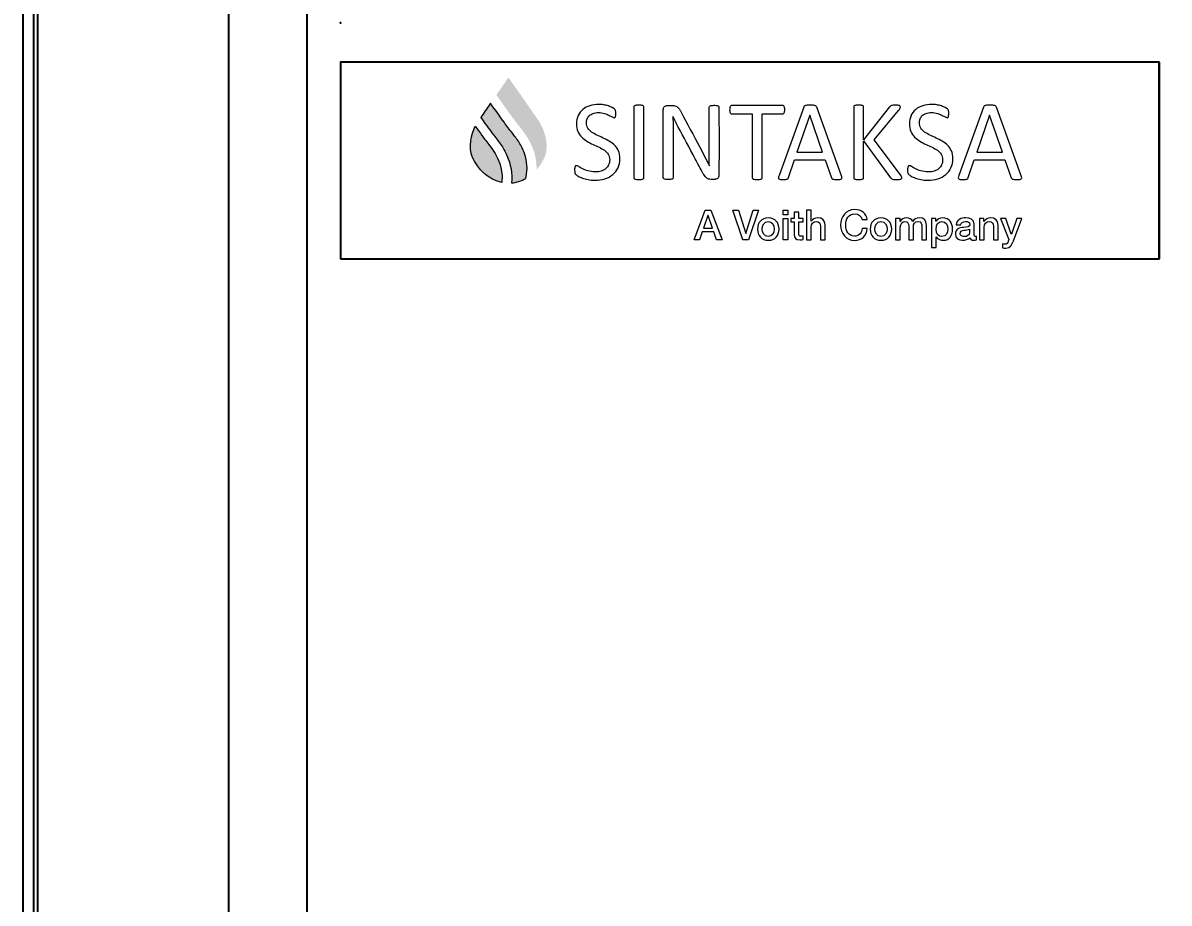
# Model space of a CAD drawing. Header units: millimetres. Extents: x 2936 to 53953, y 1541 to 47526.
# Drawn here: x 42354 to 42645.2, y 47074.3 to 47297.9 of the extents above; entities that cross this region are included whole.
import ezdxf

# ---------------------------------------------------------------- set-up
doc = ezdxf.new("R2010")
doc.units = ezdxf.units.MM
doc.linetypes.add('AUSGEZOGEN', pattern=[0])
doc.layers.add('! NO PLOT !', color=7, linetype='Continuous', true_color=0xff75dd, plot=False)
for name, color, linetype in [('000-PI-ORMAR', 2, 'Continuous'), ('CONT_2', 7, 'AUSGEZOGEN'), ('Layer 1', 7, 'Continuous')]:
    doc.layers.add(name, color=color, linetype=linetype)
doc.layers.add('KOTE', color=30, linetype='Continuous', plot=False)
doc.styles.get("Standard").update_dxf_attribs({"font": 'arial.ttf'})
doc.dimstyles.new('ISO-25-lb', dxfattribs={"dimtxt": 8, "dimasz": 8, "dimexe": 1.25, "dimexo": 0.625, "dimtad": 1, "dimtxsty": 'Standard', "dimcen": 5, "dimadec": 0, "dimazin": 0, "dimtfac": 1, "dimtmove": 0, "dimatfit": 3, "dimfxl": 1, "dimarcsym": 0})

# ---------------------------------------------------------------- blocks, each defined once
blk = doc.blocks.new('VX 8226.000_font')
at = {"layer": '! NO PLOT !'}
for p, q in [((24716.17, 8457.65), (24716.17, 6417.65)), ((24736.17, 6422.65), (24736.17, 8452.65))]:
    blk.add_line(p, q, dxfattribs=at)
at = {"layer": '000-PI-ORMAR'}
for p, q in [((24667.67, 8529.9), (24667.67, 6345.4)), ((24663.98, 8509.4), (24663.98, 6358.4)), ((24666.7, 8509.4), (24666.7, 6358.4))]:
    blk.add_line(p, q, dxfattribs=at)
blk = doc.blocks.new('*D944')
at = {"layer": 'Defpoints', "color": 0, "lineweight": 25, "ltscale": 0.25, "transparency": 16777216}
for p in [(42434.72, 47428), (42603.99, 46981.4), (42801.23, 46981.4)]:
    blk.add_point(p, dxfattribs=at)
at = {"layer": 'KOTE', "color": 0, "linetype": 'Continuous', "lineweight": -2, "ltscale": 0.25, "transparency": 16777216}
for p, q in [((42435.34, 47428), (42802.48, 47428)), ((42801.23, 47420), (42801.23, 46989.4)), ((42604.62, 46981.4), (42802.48, 46981.4))]:
    blk.add_line(p, q, dxfattribs=at)
at = {"layer": 'KOTE', "color": 0, "lineweight": 25, "ltscale": 0.25, "transparency": 16777216}
for points in [[(42799.89, 47420), (42802.56, 47420), (42801.23, 47428)], [(42799.89, 46989.4), (42802.56, 46989.4), (42801.23, 46981.4)]]:
    blk.add_solid(points, dxfattribs=at)
at = {"layer": 'KOTE', "color": 0, "lineweight": 25, "ltscale": 0.25, "transparency": 16777216, "insert": (42795.8, 47204.7), "char_height": 8, "attachment_point": 5, "rotation": 90}
blk.add_mtext('446,6', dxfattribs=at)

msp = doc.modelspace()

# ---------------------------------------------------------------- hatches: boundary and pattern name
at = {"true_color": 0x0063af}
h = msp.add_hatch(color=144, dxfattribs=at)
h.dxf.hatch_style = 1
h.paths.add_polyline_path([(42480.151, 47280.027), (42477.342, 47283.977, 0.0001639), (42474.286, 47279.596, 0.3444458), (42474.275, 47279.571, 0.0001087), (42475.084, 47278.445, 0.0062703), (42479.467, 47272.383, 0.0087089), (42480.19, 47271.451, -0.0195732), (42481.609, 47269.58, -0.0588841), (42483.535, 47266.019, -0.1007765), (42484.492, 47260.58, 0.0805623), (42486.559, 47263.861, 0.0737065), (42487.018, 47265.763, 0.055392), (42486.981, 47267.692, 0.070345), (42486.005, 47271.161, 0.03122), (42485.231, 47272.677), (42484.998, 47273.042, 0.0016872)])
h = msp.add_hatch(color=144, dxfattribs=at)
h.dxf.hatch_style = 1
h.paths.add_polyline_path([(42478.145, 47257.215, 0.1104096), (42481.795, 47258.365), (42481.967, 47259.409, 0.1335801), (42481.169, 47265.387, 0.0533925), (42479.649, 47268.134, 0.0177841), (42478.752, 47269.343), (42478.348, 47269.851, -0.0112383), (42476.312, 47272.561, 0.0006132), (42472.797, 47277.452, 0.0677796), (42472.656, 47277.259, 0.0011834), (42470.301, 47273.866, 0.0478512), (42470.401, 47273.721, 0.0008429), (42471.838, 47271.724, 0.0066904), (42473.379, 47269.635, -0.0062584), (42475.348, 47267.052, -0.0459109), (42476.961, 47264.207, -0.1290323)])
h = msp.add_hatch(color=144, dxfattribs=at)
h.dxf.hatch_style = 1
edge = h.paths.add_edge_path()
edge.add_spline(control_points=[(42468.247, 47263.699), (42469.586, 47260.67), (42472.279, 47257.986), (42475.709, 47257.333)], knot_values=[3, 3, 3, 3, 4, 4, 4, 4], degree=3, periodic=0)
edge.add_spline(control_points=[(42475.709, 47257.333), (42476.174, 47262.21), (42473.539, 47265.524), (42472.054, 47267.375)], knot_values=[4, 4, 4, 4, 5, 5, 5, 5], degree=3, periodic=0)
edge.add_spline(control_points=[(42472.054, 47267.375), (42472.054, 47267.375), (42471.862, 47267.616), (42471.862, 47267.616)], knot_values=[0.00001, 0.00001, 0.00001, 0.00001, 1, 1, 1, 1], degree=3, periodic=0)
edge.add_spline(control_points=[(42471.862, 47267.616), (42471.179, 47268.475), (42470.143, 47269.904), (42468.93, 47271.595)], knot_values=[1, 1, 1, 1, 2, 2, 2, 2], degree=3, periodic=0)
edge.add_spline(control_points=[(42468.93, 47271.595), (42467.97, 47269.572), (42467.056, 47266.386), (42468.247, 47263.699)], knot_values=[2, 2, 2, 2, 3, 3, 3, 3], degree=3, periodic=0)

# ---------------------------------------------------------------- linework, layer by layer
at = {"ltscale": 0.25}
msp.add_line((42642.689, 47287.866), (42642.689, 47237.946), dxfattribs=at)
msp.add_lwpolyline([(42434.689, 47237.946), (42642.689, 47237.946), (42642.689, 47287.866), (42434.689, 47287.866)], close=True)
at = {"layer": 'CONT_2', "color": 0, "linetype": 'ByBlock'}
msp.add_point((42434.695, 47297.854), dxfattribs=at)
at = {"layer": 'Layer 1', "color": 144, "lineweight": 0, "true_color": 0x0063af}
msp.add_lwpolyline([(42478.348, 47269.851, -0.0112383), (42476.312, 47272.561, 0.0006132), (42472.797, 47277.452, 0.0677796), (42472.656, 47277.259, 0.0011834), (42470.301, 47273.866, 0.0478512), (42470.401, 47273.721, 0.0008429), (42471.838, 47271.724, 0.0066904), (42473.379, 47269.635, -0.0062584), (42475.348, 47267.052, -0.0459109), (42476.961, 47264.207, -0.1290323), (42478.145, 47257.215, 0.1104096), (42481.795, 47258.365), (42481.967, 47259.409, 0.1335801), (42481.169, 47265.387, 0.0533925), (42479.649, 47268.134, 0.0177841), (42478.752, 47269.343), (42478.348, 47269.851)], format="xyb", dxfattribs=at)
at = {"layer": 'Layer 1', "color": 8, "lineweight": 0, "true_color": 0x777777}
msp.add_lwpolyline([(42530.843, 47259.195, -0.1035306), (42530.752, 47258.71, -0.223171), (42530.094, 47258.17, -0.0624211), (42529.789, 47258.127, -0.0012931), (42528.869, 47258.127, -0.061201), (42528.214, 47258.212, -0.1130218), (42527.576, 47258.596, -0.0487154), (42527.167, 47259.073, -0.0254764), (42526.849, 47259.568, -0.0066886), (42524.809, 47263.36, -0.0023466), (42520.414, 47271.564, -0.0102917), (42519.141, 47274.123), (42519.142, 47273.535, -0.0052088), (42519.186, 47270.176, -0.0000251), (42519.186, 47258.541, -0.1260238), (42519.146, 47258.388, -0.1434189), (42519.025, 47258.255, -0.091373), (42518.802, 47258.17, -0.0469163), (42518.248, 47258.09, -0.0173475), (42517.718, 47258.086, -0.0657354), (42516.994, 47258.191, -0.1385706), (42516.778, 47258.322, -0.1341797), (42516.699, 47258.509, -0.0004176), (42516.697, 47275.817, -0.0895574), (42516.775, 47276.303, -0.1357099), (42517.012, 47276.631, -0.1623113), (42517.707, 47276.885, -0.0012781), (42519.071, 47276.885, -0.0456713), (42519.636, 47276.828, -0.1705051), (42520.515, 47276.3, -0.0361942), (42520.77, 47275.956, -0.0237687), (42521.129, 47275.345, 0.0004254), (42525.978, 47266.271, -0.0075938), (42528.393, 47261.555, -0.0040344), (42528.357, 47265.956, -0.0000156), (42528.357, 47276.472, -0.253568), (42528.515, 47276.749, -0.067602), (42528.74, 47276.849, -0.0470169), (42529.075, 47276.911, -0.0367928), (42530.05, 47276.918, -0.0403102), (42530.416, 47276.865, -0.0734576), (42530.652, 47276.771, -0.2458048), (42530.842, 47276.503, -0.0004177)], format="xyb", close=True, dxfattribs=at)
for points in [[(42553.902, 47274.4), (42553.887, 47274.4), (42550.661, 47265.068), (42557.173, 47265.068), (42553.902, 47274.4)], [(42599.569, 47274.4), (42599.554, 47274.4), (42596.331, 47265.068), (42602.841, 47265.068), (42599.569, 47274.4)], [(42527.369, 47250.257), (42528.761, 47250.257), (42531.633, 47242.796), (42530.231, 47242.796), (42529.533, 47244.771), (42526.554, 47244.771), (42525.855, 47242.796), (42524.507, 47242.796), (42527.369, 47250.257)], [(42526.909, 47245.764), (42529.187, 47245.764), (42528.07, 47248.972), (42528.039, 47248.972), (42526.909, 47245.764)], [(42534.399, 47250.257), (42535.758, 47250.257), (42537.63, 47244.354), (42537.65, 47244.354), (42539.562, 47250.257), (42540.888, 47250.257), (42538.338, 47242.796), (42536.888, 47242.796), (42534.399, 47250.257)], [(42547.113, 47250.257), (42548.305, 47250.257), (42548.305, 47249.128), (42547.113, 47249.128), (42547.113, 47250.257)], [(42547.113, 47248.197), (42548.305, 47248.197), (42548.305, 47242.796), (42547.113, 47242.796), (42547.113, 47248.197)]]:
    msp.add_lwpolyline(points, dxfattribs=at)
for points, knots in [([(42505.674, 47263.422), (42505.674, 47262.542), (42505.512, 47261.762), (42505.189, 47261.076), (42504.867, 47260.392), (42504.417, 47259.809), (42503.843, 47259.333), (42503.272, 47258.856), (42502.596, 47258.496), (42501.819, 47258.256), (42501.042, 47258.016), (42500.206, 47257.895), (42499.31, 47257.895), (42498.682, 47257.895), (42498.101, 47257.944), (42497.565, 47258.053), (42497.031, 47258.162), (42496.554, 47258.289), (42496.133, 47258.443), (42495.716, 47258.599), (42495.363, 47258.759), (42495.079, 47258.921), (42494.792, 47259.084), (42494.594, 47259.225), (42494.484, 47259.341), (42494.375, 47259.457), (42494.291, 47259.603), (42494.241, 47259.783), (42494.187, 47259.96), (42494.162, 47260.198), (42494.162, 47260.498), (42494.162, 47260.709), (42494.169, 47260.886), (42494.19, 47261.027), (42494.207, 47261.167), (42494.238, 47261.278), (42494.273, 47261.366), (42494.314, 47261.453), (42494.362, 47261.513), (42494.421, 47261.547), (42494.477, 47261.581), (42494.547, 47261.599), (42494.624, 47261.599), (42494.759, 47261.599), (42494.949, 47261.515), (42495.193, 47261.353), (42495.439, 47261.189), (42495.757, 47261.009), (42496.14, 47260.818), (42496.529, 47260.622), (42496.993, 47260.442), (42497.537, 47260.272), (42498.083, 47260.106), (42498.71, 47260.018), (42499.427, 47260.018), (42499.965, 47260.018), (42500.458, 47260.095), (42500.907, 47260.237), (42501.357, 47260.381), (42501.741, 47260.587), (42502.066, 47260.851), (42502.388, 47261.115), (42502.637, 47261.442), (42502.809, 47261.826), (42502.985, 47262.214), (42503.071, 47262.651), (42503.071, 47263.147), (42503.071, 47263.676), (42502.949, 47264.131), (42502.708, 47264.506), (42502.466, 47264.879), (42502.149, 47265.213), (42501.753, 47265.497), (42501.357, 47265.78), (42500.907, 47266.041), (42500.402, 47266.276), (42499.894, 47266.512), (42499.376, 47266.755), (42498.848, 47266.998), (42498.314, 47267.245), (42497.801, 47267.522), (42497.301, 47267.819), (42496.796, 47268.116), (42496.348, 47268.468), (42495.955, 47268.875), (42495.556, 47269.279), (42495.238, 47269.754), (42494.992, 47270.298), (42494.743, 47270.845), (42494.624, 47271.498), (42494.624, 47272.26), (42494.624, 47273.038), (42494.763, 47273.736), (42495.05, 47274.35), (42495.333, 47274.96), (42495.731, 47275.477), (42496.234, 47275.89), (42496.742, 47276.304), (42497.344, 47276.618), (42498.045, 47276.838), (42498.744, 47277.054), (42499.498, 47277.162), (42500.308, 47277.162), (42500.724, 47277.162), (42501.138, 47277.126), (42501.558, 47277.054), (42501.979, 47276.981), (42502.372, 47276.885), (42502.744, 47276.765), (42503.117, 47276.644), (42503.447, 47276.511), (42503.737, 47276.358), (42504.026, 47276.207), (42504.217, 47276.089), (42504.308, 47275.999), (42504.397, 47275.907), (42504.458, 47275.832), (42504.488, 47275.78), (42504.516, 47275.727), (42504.542, 47275.661), (42504.562, 47275.579), (42504.58, 47275.497), (42504.593, 47275.395), (42504.605, 47275.282), (42504.613, 47275.167), (42504.618, 47275.015), (42504.618, 47274.834), (42504.618, 47274.66), (42504.613, 47274.507), (42504.598, 47274.373), (42504.582, 47274.234), (42504.562, 47274.123), (42504.531, 47274.032), (42504.503, 47273.94), (42504.46, 47273.874), (42504.409, 47273.829), (42504.356, 47273.784), (42504.295, 47273.764), (42504.226, 47273.764), (42504.122, 47273.764), (42503.955, 47273.829), (42503.729, 47273.964), (42503.503, 47274.1), (42503.223, 47274.252), (42502.898, 47274.424), (42502.568, 47274.588), (42502.182, 47274.746), (42501.73, 47274.883), (42501.283, 47275.022), (42500.783, 47275.093), (42500.221, 47275.093), (42499.701, 47275.093), (42499.246, 47275.022), (42498.86, 47274.883), (42498.477, 47274.746), (42498.157, 47274.556), (42497.905, 47274.327), (42497.656, 47274.095), (42497.466, 47273.822), (42497.341, 47273.503), (42497.217, 47273.187), (42497.153, 47272.849), (42497.153, 47272.491), (42497.153, 47271.968), (42497.276, 47271.522), (42497.517, 47271.145), (42497.755, 47270.769), (42498.078, 47270.437), (42498.479, 47270.147), (42498.878, 47269.857), (42499.333, 47269.592), (42499.846, 47269.351), (42500.356, 47269.111), (42500.877, 47268.865), (42501.407, 47268.62), (42501.936, 47268.374), (42502.459, 47268.103), (42502.969, 47267.81), (42503.48, 47267.517), (42503.937, 47267.167), (42504.338, 47266.77), (42504.735, 47266.37), (42505.06, 47265.896), (42505.304, 47265.351), (42505.552, 47264.807), (42505.674, 47264.161), (42505.674, 47263.422)], [0, 0, 0, 0, 1, 1, 1, 2, 2, 2, 3, 3, 3, 4, 4, 4, 5, 5, 5, 6, 6, 6, 7, 7, 7, 8, 8, 8, 9, 9, 9, 10, 10, 10, 11, 11, 11, 12, 12, 12, 13, 13, 13, 14, 14, 14, 15, 15, 15, 16, 16, 16, 17, 17, 17, 18, 18, 18, 19, 19, 19, 20, 20, 20, 21, 21, 21, 22, 22, 22, 23, 23, 23, 24, 24, 24, 25, 25, 25, 26, 26, 26, 27, 27, 27, 28, 28, 28, 29, 29, 29, 30, 30, 30, 31, 31, 31, 32, 32, 32, 33, 33, 33, 34, 34, 34, 35, 35, 35, 36, 36, 36, 37, 37, 37, 38, 38, 38, 39, 39, 39, 40, 40, 40, 41, 41, 41, 42, 42, 42, 43, 43, 43, 44, 44, 44, 45, 45, 45, 46, 46, 46, 47, 47, 47, 48, 48, 48, 49, 49, 49, 50, 50, 50, 51, 51, 51, 52, 52, 52, 53, 53, 53, 54, 54, 54, 55, 55, 55, 56, 56, 56, 57, 57, 57, 58, 58, 58, 59, 59, 59, 60, 60, 60, 61, 61, 61, 62, 62, 62, 62]), ([(42511.721, 47258.544), (42511.721, 47258.469), (42511.704, 47258.401), (42511.663, 47258.34), (42511.625, 47258.285), (42511.559, 47258.24), (42511.46, 47258.203), (42511.361, 47258.171), (42511.237, 47258.142), (42511.076, 47258.118), (42510.919, 47258.092), (42510.718, 47258.083), (42510.477, 47258.083), (42510.246, 47258.083), (42510.048, 47258.092), (42509.885, 47258.118), (42509.718, 47258.142), (42509.591, 47258.171), (42509.494, 47258.203), (42509.395, 47258.24), (42509.329, 47258.285), (42509.291, 47258.34), (42509.253, 47258.401), (42509.235, 47258.469), (42509.235, 47258.544), (42509.235, 47258.544), (42509.235, 47276.511), (42509.235, 47276.511), (42509.235, 47276.589), (42509.253, 47276.658), (42509.296, 47276.713), (42509.342, 47276.769), (42509.413, 47276.818), (42509.517, 47276.849), (42509.616, 47276.885), (42509.745, 47276.913), (42509.906, 47276.937), (42510.066, 47276.962), (42510.256, 47276.974), (42510.477, 47276.974), (42510.718, 47276.974), (42510.919, 47276.962), (42511.076, 47276.937), (42511.237, 47276.913), (42511.361, 47276.885), (42511.46, 47276.849), (42511.559, 47276.818), (42511.625, 47276.769), (42511.663, 47276.713), (42511.704, 47276.658), (42511.721, 47276.589), (42511.721, 47276.511), (42511.721, 47276.511), (42511.721, 47258.544), (42511.721, 47258.544)], [0, 0, 0, 0, 1, 1, 1, 2, 2, 2, 3, 3, 3, 4, 4, 4, 5, 5, 5, 6, 6, 6, 7, 7, 7, 8, 8, 8, 9, 9, 9, 10, 10, 10, 11, 11, 11, 12, 12, 12, 13, 13, 13, 14, 14, 14, 15, 15, 15, 16, 16, 16, 17, 17, 17, 18, 18, 18, 18]), ([(42547.552, 47275.816), (42547.552, 47275.633), (42547.542, 47275.477), (42547.522, 47275.338), (42547.502, 47275.207), (42547.474, 47275.099), (42547.428, 47275.012), (42547.385, 47274.93), (42547.332, 47274.872), (42547.27, 47274.834), (42547.21, 47274.797), (42547.136, 47274.776), (42547.057, 47274.776), (42547.057, 47274.776), (42541.797, 47274.776), (42541.797, 47274.776), (42541.797, 47274.776), (42541.797, 47258.544), (42541.797, 47258.544), (42541.797, 47258.469), (42541.775, 47258.401), (42541.739, 47258.34), (42541.696, 47258.285), (42541.63, 47258.24), (42541.533, 47258.203), (42541.436, 47258.171), (42541.307, 47258.142), (42541.15, 47258.118), (42540.99, 47258.092), (42540.789, 47258.083), (42540.55, 47258.083), (42540.317, 47258.083), (42540.121, 47258.092), (42539.956, 47258.118), (42539.794, 47258.142), (42539.664, 47258.171), (42539.568, 47258.203), (42539.471, 47258.24), (42539.402, 47258.285), (42539.364, 47258.34), (42539.327, 47258.401), (42539.307, 47258.469), (42539.307, 47258.544), (42539.307, 47258.544), (42539.307, 47274.776), (42539.307, 47274.776), (42539.307, 47274.776), (42534.041, 47274.776), (42534.041, 47274.776), (42533.962, 47274.776), (42533.896, 47274.797), (42533.833, 47274.834), (42533.769, 47274.872), (42533.719, 47274.93), (42533.68, 47275.012), (42533.639, 47275.099), (42533.609, 47275.207), (42533.589, 47275.338), (42533.561, 47275.477), (42533.548, 47275.633), (42533.548, 47275.816), (42533.548, 47276), (42533.561, 47276.158), (42533.589, 47276.304), (42533.609, 47276.441), (42533.639, 47276.555), (42533.68, 47276.644), (42533.719, 47276.727), (42533.769, 47276.792), (42533.833, 47276.827), (42533.896, 47276.867), (42533.962, 47276.886), (42534.041, 47276.886), (42534.041, 47276.886), (42547.057, 47276.886), (42547.057, 47276.886), (42547.136, 47276.886), (42547.21, 47276.867), (42547.27, 47276.827), (42547.332, 47276.792), (42547.385, 47276.727), (42547.428, 47276.644), (42547.474, 47276.555), (42547.502, 47276.441), (42547.522, 47276.304), (42547.542, 47276.158), (42547.552, 47276), (42547.552, 47275.816)], [0, 0, 0, 0, 1, 1, 1, 2, 2, 2, 3, 3, 3, 4, 4, 4, 5, 5, 5, 6, 6, 6, 7, 7, 7, 8, 8, 8, 9, 9, 9, 10, 10, 10, 11, 11, 11, 12, 12, 12, 13, 13, 13, 14, 14, 14, 15, 15, 15, 16, 16, 16, 17, 17, 17, 18, 18, 18, 19, 19, 19, 20, 20, 20, 21, 21, 21, 22, 22, 22, 23, 23, 23, 24, 24, 24, 25, 25, 25, 26, 26, 26, 27, 27, 27, 28, 28, 28, 29, 29, 29, 29]), ([(42561.958, 47259.05), (42562.037, 47258.839), (42562.075, 47258.668), (42562.082, 47258.535), (42562.088, 47258.408), (42562.05, 47258.306), (42561.973, 47258.241), (42561.898, 47258.173), (42561.77, 47258.132), (42561.59, 47258.113), (42561.409, 47258.092), (42561.174, 47258.083), (42560.874, 47258.083), (42560.576, 47258.083), (42560.338, 47258.089), (42560.158, 47258.103), (42559.979, 47258.118), (42559.845, 47258.142), (42559.751, 47258.176), (42559.662, 47258.211), (42559.594, 47258.256), (42559.553, 47258.312), (42559.507, 47258.373), (42559.466, 47258.443), (42559.429, 47258.531), (42559.429, 47258.531), (42557.821, 47263.087), (42557.821, 47263.087), (42557.821, 47263.087), (42550.039, 47263.087), (42550.039, 47263.087), (42550.039, 47263.087), (42548.505, 47258.59), (42548.505, 47258.59), (42548.476, 47258.502), (42548.439, 47258.428), (42548.391, 47258.365), (42548.345, 47258.301), (42548.271, 47258.245), (42548.18, 47258.203), (42548.088, 47258.162), (42547.957, 47258.132), (42547.792, 47258.113), (42547.621, 47258.092), (42547.403, 47258.083), (42547.131, 47258.083), (42546.854, 47258.083), (42546.623, 47258.092), (42546.445, 47258.118), (42546.268, 47258.142), (42546.14, 47258.189), (42546.069, 47258.256), (42545.996, 47258.323), (42545.96, 47258.424), (42545.968, 47258.552), (42545.972, 47258.68), (42546.016, 47258.854), (42546.09, 47259.067), (42546.09, 47259.067), (42552.368, 47276.455), (42552.368, 47276.455), (42552.406, 47276.559), (42552.457, 47276.649), (42552.521, 47276.715), (42552.584, 47276.782), (42552.675, 47276.835), (42552.795, 47276.872), (42552.916, 47276.913), (42553.072, 47276.937), (42553.257, 47276.95), (42553.447, 47276.965), (42553.686, 47276.974), (42553.973, 47276.974), (42554.282, 47276.974), (42554.537, 47276.965), (42554.74, 47276.95), (42554.943, 47276.937), (42555.107, 47276.913), (42555.233, 47276.872), (42555.36, 47276.835), (42555.454, 47276.778), (42555.522, 47276.705), (42555.591, 47276.631), (42555.645, 47276.545), (42555.68, 47276.438), (42555.68, 47276.438), (42561.958, 47259.05), (42561.958, 47259.05)], [0, 0, 0, 0, 1, 1, 1, 2, 2, 2, 3, 3, 3, 4, 4, 4, 5, 5, 5, 6, 6, 6, 7, 7, 7, 8, 8, 8, 9, 9, 9, 10, 10, 10, 11, 11, 11, 12, 12, 12, 13, 13, 13, 14, 14, 14, 15, 15, 15, 16, 16, 16, 17, 17, 17, 18, 18, 18, 19, 19, 19, 20, 20, 20, 21, 21, 21, 22, 22, 22, 23, 23, 23, 24, 24, 24, 25, 25, 25, 26, 26, 26, 27, 27, 27, 28, 28, 28, 29, 29, 29, 29]), ([(42577.293, 47258.573), (42577.293, 47258.496), (42577.275, 47258.428), (42577.245, 47258.365), (42577.209, 47258.299), (42577.143, 47258.249), (42577.047, 47258.212), (42576.95, 47258.173), (42576.821, 47258.142), (42576.658, 47258.118), (42576.493, 47258.092), (42576.28, 47258.083), (42576.018, 47258.083), (42575.683, 47258.083), (42575.409, 47258.096), (42575.196, 47258.125), (42574.982, 47258.154), (42574.825, 47258.207), (42574.718, 47258.285), (42574.614, 47258.362), (42574.525, 47258.447), (42574.456, 47258.544), (42574.456, 47258.544), (42567.571, 47267.904), (42567.571, 47267.904), (42567.571, 47267.904), (42567.571, 47258.544), (42567.571, 47258.544), (42567.571, 47258.475), (42567.551, 47258.413), (42567.515, 47258.351), (42567.474, 47258.285), (42567.406, 47258.24), (42567.312, 47258.203), (42567.215, 47258.171), (42567.088, 47258.142), (42566.929, 47258.118), (42566.768, 47258.092), (42566.568, 47258.083), (42566.326, 47258.083), (42566.098, 47258.083), (42565.9, 47258.092), (42565.735, 47258.118), (42565.57, 47258.142), (42565.44, 47258.171), (42565.342, 47258.203), (42565.247, 47258.24), (42565.181, 47258.285), (42565.14, 47258.351), (42565.102, 47258.413), (42565.084, 47258.475), (42565.084, 47258.544), (42565.084, 47258.544), (42565.084, 47276.511), (42565.084, 47276.511), (42565.084, 47276.589), (42565.102, 47276.657), (42565.14, 47276.713), (42565.181, 47276.772), (42565.247, 47276.817), (42565.342, 47276.85), (42565.44, 47276.885), (42565.57, 47276.913), (42565.735, 47276.937), (42565.9, 47276.959), (42566.098, 47276.974), (42566.326, 47276.974), (42566.568, 47276.974), (42566.768, 47276.959), (42566.929, 47276.937), (42567.088, 47276.913), (42567.215, 47276.885), (42567.312, 47276.85), (42567.406, 47276.817), (42567.474, 47276.772), (42567.515, 47276.713), (42567.551, 47276.657), (42567.571, 47276.589), (42567.571, 47276.511), (42567.571, 47276.511), (42567.571, 47268.194), (42567.571, 47268.194), (42567.571, 47268.194), (42574.197, 47276.511), (42574.197, 47276.511), (42574.256, 47276.598), (42574.322, 47276.669), (42574.4, 47276.728), (42574.477, 47276.787), (42574.573, 47276.83), (42574.682, 47276.865), (42574.792, 47276.901), (42574.926, 47276.927), (42575.086, 47276.944), (42575.246, 47276.965), (42575.452, 47276.974), (42575.703, 47276.974), (42575.952, 47276.974), (42576.155, 47276.959), (42576.31, 47276.937), (42576.463, 47276.913), (42576.587, 47276.883), (42576.679, 47276.845), (42576.77, 47276.806), (42576.831, 47276.758), (42576.866, 47276.698), (42576.899, 47276.644), (42576.915, 47276.576), (42576.915, 47276.511), (42576.915, 47276.384), (42576.885, 47276.263), (42576.823, 47276.135), (42576.76, 47276.008), (42576.64, 47275.834), (42576.468, 47275.614), (42576.468, 47275.614), (42570.26, 47268.194), (42570.26, 47268.194), (42570.26, 47268.194), (42576.943, 47259.314), (42576.943, 47259.314), (42577.11, 47259.061), (42577.209, 47258.89), (42577.245, 47258.801), (42577.275, 47258.706), (42577.293, 47258.631), (42577.293, 47258.573)], [0, 0, 0, 0, 1, 1, 1, 2, 2, 2, 3, 3, 3, 4, 4, 4, 5, 5, 5, 6, 6, 6, 7, 7, 7, 8, 8, 8, 9, 9, 9, 10, 10, 10, 11, 11, 11, 12, 12, 12, 13, 13, 13, 14, 14, 14, 15, 15, 15, 16, 16, 16, 17, 17, 17, 18, 18, 18, 19, 19, 19, 20, 20, 20, 21, 21, 21, 22, 22, 22, 23, 23, 23, 24, 24, 24, 25, 25, 25, 26, 26, 26, 27, 27, 27, 28, 28, 28, 29, 29, 29, 30, 30, 30, 31, 31, 31, 32, 32, 32, 33, 33, 33, 34, 34, 34, 35, 35, 35, 36, 36, 36, 37, 37, 37, 38, 38, 38, 39, 39, 39, 40, 40, 40, 41, 41, 41, 42, 42, 42, 42]), ([(42590.269, 47263.422), (42590.269, 47262.542), (42590.107, 47261.762), (42589.784, 47261.076), (42589.461, 47260.392), (42589.009, 47259.809), (42588.435, 47259.333), (42587.864, 47258.856), (42587.188, 47258.496), (42586.413, 47258.256), (42585.636, 47258.016), (42584.801, 47257.895), (42583.904, 47257.895), (42583.277, 47257.895), (42582.696, 47257.944), (42582.159, 47258.053), (42581.626, 47258.162), (42581.146, 47258.289), (42580.73, 47258.443), (42580.311, 47258.599), (42579.96, 47258.759), (42579.673, 47258.921), (42579.389, 47259.084), (42579.19, 47259.225), (42579.079, 47259.341), (42578.969, 47259.457), (42578.883, 47259.603), (42578.832, 47259.783), (42578.779, 47259.96), (42578.754, 47260.198), (42578.754, 47260.498), (42578.754, 47260.709), (42578.764, 47260.886), (42578.781, 47261.027), (42578.802, 47261.167), (42578.83, 47261.278), (42578.87, 47261.366), (42578.911, 47261.453), (42578.955, 47261.513), (42579.015, 47261.547), (42579.073, 47261.581), (42579.142, 47261.599), (42579.218, 47261.599), (42579.35, 47261.599), (42579.541, 47261.515), (42579.79, 47261.353), (42580.034, 47261.189), (42580.348, 47261.009), (42580.737, 47260.818), (42581.123, 47260.622), (42581.586, 47260.442), (42582.131, 47260.272), (42582.678, 47260.106), (42583.304, 47260.018), (42584.019, 47260.018), (42584.559, 47260.018), (42585.055, 47260.095), (42585.502, 47260.237), (42585.949, 47260.381), (42586.335, 47260.587), (42586.657, 47260.851), (42586.983, 47261.115), (42587.229, 47261.442), (42587.404, 47261.826), (42587.577, 47262.214), (42587.666, 47262.651), (42587.666, 47263.147), (42587.666, 47263.676), (42587.544, 47264.131), (42587.302, 47264.506), (42587.059, 47264.879), (42586.744, 47265.213), (42586.347, 47265.497), (42585.951, 47265.78), (42585.502, 47266.041), (42584.996, 47266.276), (42584.491, 47266.512), (42583.97, 47266.755), (42583.442, 47266.998), (42582.911, 47267.245), (42582.393, 47267.522), (42581.895, 47267.819), (42581.392, 47268.116), (42580.943, 47268.468), (42580.547, 47268.875), (42580.153, 47269.279), (42579.833, 47269.754), (42579.584, 47270.298), (42579.34, 47270.845), (42579.218, 47271.498), (42579.218, 47272.26), (42579.218, 47273.038), (42579.361, 47273.736), (42579.643, 47274.35), (42579.927, 47274.96), (42580.323, 47275.477), (42580.829, 47275.89), (42581.337, 47276.304), (42581.941, 47276.618), (42582.637, 47276.838), (42583.338, 47277.054), (42584.095, 47277.162), (42584.903, 47277.162), (42585.317, 47277.162), (42585.733, 47277.126), (42586.152, 47277.054), (42586.571, 47276.981), (42586.967, 47276.885), (42587.338, 47276.765), (42587.708, 47276.644), (42588.042, 47276.511), (42588.331, 47276.358), (42588.618, 47276.207), (42588.811, 47276.089), (42588.9, 47275.999), (42588.994, 47275.907), (42589.055, 47275.832), (42589.083, 47275.78), (42589.111, 47275.727), (42589.136, 47275.661), (42589.154, 47275.579), (42589.174, 47275.497), (42589.187, 47275.395), (42589.199, 47275.282), (42589.208, 47275.167), (42589.212, 47275.015), (42589.212, 47274.834), (42589.212, 47274.66), (42589.205, 47274.507), (42589.192, 47274.373), (42589.177, 47274.234), (42589.154, 47274.123), (42589.126, 47274.032), (42589.098, 47273.94), (42589.055, 47273.874), (42589.002, 47273.829), (42588.948, 47273.784), (42588.89, 47273.764), (42588.821, 47273.764), (42588.715, 47273.764), (42588.55, 47273.829), (42588.321, 47273.964), (42588.097, 47274.1), (42587.818, 47274.252), (42587.49, 47274.424), (42587.163, 47274.588), (42586.776, 47274.746), (42586.33, 47274.883), (42585.877, 47275.022), (42585.375, 47275.093), (42584.813, 47275.093), (42584.293, 47275.093), (42583.841, 47275.022), (42583.455, 47274.883), (42583.069, 47274.746), (42582.752, 47274.556), (42582.5, 47274.327), (42582.251, 47274.095), (42582.06, 47273.822), (42581.938, 47273.503), (42581.809, 47273.187), (42581.748, 47272.849), (42581.748, 47272.491), (42581.748, 47271.968), (42581.867, 47271.522), (42582.109, 47271.145), (42582.352, 47270.769), (42582.67, 47270.437), (42583.071, 47270.147), (42583.472, 47269.857), (42583.927, 47269.592), (42584.438, 47269.351), (42584.948, 47269.111), (42585.471, 47268.865), (42586.002, 47268.62), (42586.533, 47268.374), (42587.053, 47268.103), (42587.563, 47267.81), (42588.075, 47267.517), (42588.531, 47267.167), (42588.93, 47266.77), (42589.329, 47266.37), (42589.654, 47265.896), (42589.9, 47265.351), (42590.144, 47264.807), (42590.269, 47264.161), (42590.269, 47263.422)], [0, 0, 0, 0, 1, 1, 1, 2, 2, 2, 3, 3, 3, 4, 4, 4, 5, 5, 5, 6, 6, 6, 7, 7, 7, 8, 8, 8, 9, 9, 9, 10, 10, 10, 11, 11, 11, 12, 12, 12, 13, 13, 13, 14, 14, 14, 15, 15, 15, 16, 16, 16, 17, 17, 17, 18, 18, 18, 19, 19, 19, 20, 20, 20, 21, 21, 21, 22, 22, 22, 23, 23, 23, 24, 24, 24, 25, 25, 25, 26, 26, 26, 27, 27, 27, 28, 28, 28, 29, 29, 29, 30, 30, 30, 31, 31, 31, 32, 32, 32, 33, 33, 33, 34, 34, 34, 35, 35, 35, 36, 36, 36, 37, 37, 37, 38, 38, 38, 39, 39, 39, 40, 40, 40, 41, 41, 41, 42, 42, 42, 43, 43, 43, 44, 44, 44, 45, 45, 45, 46, 46, 46, 47, 47, 47, 48, 48, 48, 49, 49, 49, 50, 50, 50, 51, 51, 51, 52, 52, 52, 53, 53, 53, 54, 54, 54, 55, 55, 55, 56, 56, 56, 57, 57, 57, 58, 58, 58, 59, 59, 59, 60, 60, 60, 61, 61, 61, 62, 62, 62, 62]), ([(42607.63, 47259.05), (42607.704, 47258.839), (42607.745, 47258.668), (42607.75, 47258.535), (42607.758, 47258.408), (42607.72, 47258.306), (42607.643, 47258.241), (42607.564, 47258.173), (42607.438, 47258.132), (42607.26, 47258.113), (42607.082, 47258.092), (42606.84, 47258.083), (42606.541, 47258.083), (42606.244, 47258.083), (42606.006, 47258.089), (42605.827, 47258.103), (42605.647, 47258.118), (42605.512, 47258.142), (42605.424, 47258.176), (42605.33, 47258.211), (42605.261, 47258.256), (42605.218, 47258.312), (42605.178, 47258.373), (42605.134, 47258.443), (42605.096, 47258.531), (42605.096, 47258.531), (42603.489, 47263.087), (42603.489, 47263.087), (42603.489, 47263.087), (42595.709, 47263.087), (42595.709, 47263.087), (42595.709, 47263.087), (42594.172, 47258.59), (42594.172, 47258.59), (42594.144, 47258.502), (42594.106, 47258.428), (42594.058, 47258.365), (42594.008, 47258.301), (42593.941, 47258.245), (42593.847, 47258.203), (42593.756, 47258.162), (42593.626, 47258.132), (42593.456, 47258.113), (42593.288, 47258.092), (42593.07, 47258.083), (42592.801, 47258.083), (42592.519, 47258.083), (42592.291, 47258.092), (42592.115, 47258.118), (42591.935, 47258.142), (42591.811, 47258.189), (42591.737, 47258.256), (42591.666, 47258.323), (42591.63, 47258.424), (42591.635, 47258.552), (42591.64, 47258.68), (42591.681, 47258.854), (42591.757, 47259.067), (42591.757, 47259.067), (42598.038, 47276.455), (42598.038, 47276.455), (42598.073, 47276.559), (42598.124, 47276.649), (42598.188, 47276.715), (42598.252, 47276.782), (42598.343, 47276.835), (42598.462, 47276.872), (42598.584, 47276.913), (42598.736, 47276.937), (42598.93, 47276.95), (42599.112, 47276.965), (42599.354, 47276.974), (42599.642, 47276.974), (42599.953, 47276.974), (42600.204, 47276.965), (42600.41, 47276.95), (42600.614, 47276.937), (42600.776, 47276.913), (42600.903, 47276.872), (42601.028, 47276.835), (42601.124, 47276.778), (42601.19, 47276.705), (42601.256, 47276.631), (42601.309, 47276.545), (42601.347, 47276.438), (42601.347, 47276.438), (42607.63, 47259.05), (42607.63, 47259.05)], [0, 0, 0, 0, 1, 1, 1, 2, 2, 2, 3, 3, 3, 4, 4, 4, 5, 5, 5, 6, 6, 6, 7, 7, 7, 8, 8, 8, 9, 9, 9, 10, 10, 10, 11, 11, 11, 12, 12, 12, 13, 13, 13, 14, 14, 14, 15, 15, 15, 16, 16, 16, 17, 17, 17, 18, 18, 18, 19, 19, 19, 20, 20, 20, 21, 21, 21, 22, 22, 22, 23, 23, 23, 24, 24, 24, 25, 25, 25, 26, 26, 26, 27, 27, 27, 28, 28, 28, 29, 29, 29, 29]), ([(42549.056, 47248.197), (42549.056, 47248.197), (42549.955, 47248.197), (42549.955, 47248.197), (42549.955, 47248.197), (42549.955, 47249.817), (42549.955, 47249.817), (42549.955, 47249.817), (42551.146, 47249.817), (42551.146, 47249.817), (42551.146, 47249.817), (42551.146, 47248.197), (42551.146, 47248.197), (42551.146, 47248.197), (42552.223, 47248.197), (42552.223, 47248.197), (42552.223, 47248.197), (42552.223, 47247.309), (42552.223, 47247.309), (42552.223, 47247.309), (42551.146, 47247.309), (42551.146, 47247.309), (42551.146, 47247.309), (42551.146, 47244.427), (42551.146, 47244.427), (42551.146, 47243.935), (42551.186, 47243.685), (42551.72, 47243.685), (42551.888, 47243.685), (42552.055, 47243.685), (42552.223, 47243.726), (42552.223, 47243.726), (42552.223, 47242.807), (42552.223, 47242.807), (42551.962, 47242.787), (42551.71, 47242.744), (42551.448, 47242.744), (42550.206, 47242.744), (42549.976, 47243.224), (42549.955, 47244.123), (42549.955, 47244.123), (42549.955, 47247.309), (42549.955, 47247.309), (42549.955, 47247.309), (42549.056, 47247.309), (42549.056, 47247.309), (42549.056, 47247.309), (42549.056, 47248.197), (42549.056, 47248.197)], [0, 0, 0, 0, 1, 1, 1, 2, 2, 2, 3, 3, 3, 4, 4, 4, 5, 5, 5, 6, 6, 6, 7, 7, 7, 8, 8, 8, 9, 9, 9, 10, 10, 10, 11, 11, 11, 12, 12, 12, 13, 13, 13, 14, 14, 14, 15, 15, 15, 16, 16, 16, 16]), ([(42553.079, 47250.257), (42553.079, 47250.257), (42554.27, 47250.257), (42554.27, 47250.257), (42554.27, 47250.257), (42554.27, 47247.488), (42554.27, 47247.488), (42554.27, 47247.488), (42554.291, 47247.488), (42554.291, 47247.488), (42554.583, 47247.979), (42555.2, 47248.343), (42555.911, 47248.343), (42557.082, 47248.343), (42557.823, 47247.717), (42557.823, 47246.505), (42557.823, 47246.505), (42557.823, 47242.796), (42557.823, 47242.796), (42557.823, 47242.796), (42556.631, 47242.796), (42556.631, 47242.796), (42556.631, 47242.796), (42556.631, 47246.191), (42556.631, 47246.191), (42556.61, 47247.039), (42556.277, 47247.405), (42555.576, 47247.405), (42554.781, 47247.405), (42554.27, 47246.776), (42554.27, 47245.984), (42554.27, 47245.984), (42554.27, 47242.796), (42554.27, 47242.796), (42554.27, 47242.796), (42553.079, 47242.796), (42553.079, 47242.796), (42553.079, 47242.796), (42553.079, 47250.257), (42553.079, 47250.257)], [0, 0, 0, 0, 1, 1, 1, 2, 2, 2, 3, 3, 3, 4, 4, 4, 5, 5, 5, 6, 6, 6, 7, 7, 7, 8, 8, 8, 9, 9, 9, 10, 10, 10, 11, 11, 11, 12, 12, 12, 13, 13, 13, 13]), ([(42567.182, 47247.885), (42566.964, 47248.741), (42566.41, 47249.368), (42565.323, 47249.368), (42563.724, 47249.368), (42563.055, 47247.957), (42563.055, 47246.526), (42563.055, 47245.095), (42563.724, 47243.685), (42565.323, 47243.685), (42566.481, 47243.685), (42567.119, 47244.553), (42567.225, 47245.639), (42567.225, 47245.639), (42568.501, 47245.639), (42568.501, 47245.639), (42568.394, 47243.851), (42567.131, 47242.617), (42565.323, 47242.617), (42563.088, 47242.617), (42561.75, 47244.394), (42561.75, 47246.526), (42561.75, 47248.658), (42563.088, 47250.435), (42565.323, 47250.435), (42567.005, 47250.423), (42568.333, 47249.494), (42568.488, 47247.885), (42568.488, 47247.885), (42567.182, 47247.885), (42567.182, 47247.885)], [0, 0, 0, 0, 1, 1, 1, 2, 2, 2, 3, 3, 3, 4, 4, 4, 5, 5, 5, 6, 6, 6, 7, 7, 7, 8, 8, 8, 9, 9, 9, 10, 10, 10, 10]), ([(42540.637, 47245.502), (42540.637, 47247.154), (42541.63, 47248.343), (42543.365, 47248.343), (42545.099, 47248.343), (42546.092, 47247.154), (42546.092, 47245.502), (42546.092, 47243.841), (42545.099, 47242.648), (42543.365, 47242.648), (42541.63, 47242.648), (42540.637, 47243.841), (42540.637, 47245.502)], [0, 0, 0, 0, 1, 1, 1, 2, 2, 2, 3, 3, 3, 4, 4, 4, 4]), ([(42544.899, 47245.502), (42544.899, 47246.432), (42544.431, 47247.405), (42543.365, 47247.405), (42542.298, 47247.405), (42541.828, 47246.432), (42541.828, 47245.502), (42541.828, 47244.561), (42542.298, 47243.59), (42543.365, 47243.59), (42544.431, 47243.59), (42544.899, 47244.561), (42544.899, 47245.502)], [0, 0, 0, 0, 1, 1, 1, 2, 2, 2, 3, 3, 3, 4, 4, 4, 4]), ([(42569.27, 47245.502), (42569.27, 47247.154), (42570.263, 47248.343), (42571.998, 47248.343), (42573.733, 47248.343), (42574.725, 47247.154), (42574.725, 47245.502), (42574.725, 47243.841), (42573.733, 47242.648), (42571.998, 47242.648), (42570.263, 47242.648), (42569.27, 47243.841), (42569.27, 47245.502)], [0, 0, 0, 0, 1, 1, 1, 2, 2, 2, 3, 3, 3, 4, 4, 4, 4]), ([(42573.535, 47245.502), (42573.535, 47246.432), (42573.065, 47247.405), (42571.998, 47247.405), (42570.934, 47247.405), (42570.461, 47246.432), (42570.461, 47245.502), (42570.461, 47244.561), (42570.934, 47243.59), (42571.998, 47243.59), (42573.065, 47243.59), (42573.535, 47244.561), (42573.535, 47245.502)], [0, 0, 0, 0, 1, 1, 1, 2, 2, 2, 3, 3, 3, 4, 4, 4, 4]), ([(42575.716, 47248.197), (42575.716, 47248.197), (42576.846, 47248.197), (42576.846, 47248.197), (42576.846, 47248.197), (42576.846, 47247.446), (42576.846, 47247.446), (42576.846, 47247.446), (42576.877, 47247.446), (42576.877, 47247.446), (42577.232, 47247.979), (42577.682, 47248.343), (42578.538, 47248.343), (42579.195, 47248.343), (42579.813, 47248.063), (42580.054, 47247.446), (42580.45, 47247.999), (42580.963, 47248.343), (42581.745, 47248.343), (42582.883, 47248.343), (42583.553, 47247.842), (42583.553, 47246.526), (42583.553, 47246.526), (42583.553, 47242.796), (42583.553, 47242.796), (42583.553, 47242.796), (42582.363, 47242.796), (42582.363, 47242.796), (42582.363, 47242.796), (42582.363, 47245.952), (42582.363, 47245.952), (42582.363, 47246.808), (42582.309, 47247.405), (42581.38, 47247.405), (42580.575, 47247.405), (42580.232, 47246.871), (42580.232, 47245.962), (42580.232, 47245.962), (42580.232, 47242.796), (42580.232, 47242.796), (42580.232, 47242.796), (42579.038, 47242.796), (42579.038, 47242.796), (42579.038, 47242.796), (42579.038, 47246.266), (42579.038, 47246.266), (42579.038, 47247.007), (42578.81, 47247.405), (42578.088, 47247.405), (42577.471, 47247.405), (42576.907, 47246.904), (42576.907, 47246.005), (42576.907, 47246.005), (42576.907, 47242.796), (42576.907, 47242.796), (42576.907, 47242.796), (42575.716, 47242.796), (42575.716, 47242.796), (42575.716, 47242.796), (42575.716, 47248.197), (42575.716, 47248.197)], [0, 0, 0, 0, 1, 1, 1, 2, 2, 2, 3, 3, 3, 4, 4, 4, 5, 5, 5, 6, 6, 6, 7, 7, 7, 8, 8, 8, 9, 9, 9, 10, 10, 10, 11, 11, 11, 12, 12, 12, 13, 13, 13, 14, 14, 14, 15, 15, 15, 16, 16, 16, 17, 17, 17, 18, 18, 18, 19, 19, 19, 20, 20, 20, 20]), ([(42584.836, 47248.197), (42584.836, 47248.197), (42585.964, 47248.197), (42585.964, 47248.197), (42585.964, 47248.197), (42585.964, 47247.467), (42585.964, 47247.467), (42585.964, 47247.467), (42585.986, 47247.467), (42585.986, 47247.467), (42586.319, 47248.082), (42586.967, 47248.343), (42587.658, 47248.343), (42589.362, 47248.343), (42590.187, 47247.049), (42590.187, 47245.47), (42590.187, 47244.019), (42589.456, 47242.648), (42587.856, 47242.648), (42587.168, 47242.648), (42586.427, 47242.9), (42586.048, 47243.497), (42586.048, 47243.497), (42586.027, 47243.497), (42586.027, 47243.497), (42586.027, 47243.497), (42586.027, 47240.8), (42586.027, 47240.8), (42586.027, 47240.8), (42584.836, 47240.8), (42584.836, 47240.8), (42584.836, 47240.8), (42584.836, 47248.197), (42584.836, 47248.197)], [0, 0, 0, 0, 1, 1, 1, 2, 2, 2, 3, 3, 3, 4, 4, 4, 5, 5, 5, 6, 6, 6, 7, 7, 7, 8, 8, 8, 9, 9, 9, 10, 10, 10, 11, 11, 11, 11]), ([(42587.5, 47247.405), (42586.498, 47247.405), (42585.986, 47246.641), (42585.986, 47245.492), (42585.986, 47244.404), (42586.54, 47243.59), (42587.5, 47243.59), (42588.587, 47243.59), (42588.993, 47244.553), (42588.993, 47245.492), (42588.993, 47246.472), (42588.483, 47247.405), (42587.5, 47247.405)], [0, 0, 0, 0, 1, 1, 1, 2, 2, 2, 3, 3, 3, 4, 4, 4, 4]), ([(42595.714, 47243.999), (42595.714, 47243.704), (42595.775, 47243.59), (42595.996, 47243.59), (42596.07, 47243.59), (42596.163, 47243.59), (42596.288, 47243.612), (42596.288, 47243.612), (42596.288, 47242.787), (42596.288, 47242.787), (42596.11, 47242.723), (42595.735, 47242.648), (42595.536, 47242.648), (42595.057, 47242.648), (42594.711, 47242.816), (42594.617, 47243.308), (42594.147, 47242.848), (42593.382, 47242.648), (42592.745, 47242.648), (42591.775, 47242.648), (42590.896, 47243.173), (42590.896, 47244.227), (42590.896, 47245.575), (42591.973, 47245.795), (42592.976, 47245.911), (42593.832, 47246.067), (42594.594, 47245.972), (42594.594, 47246.673), (42594.594, 47247.289), (42593.959, 47247.405), (42593.477, 47247.405), (42592.809, 47247.405), (42592.339, 47247.131), (42592.286, 47246.547), (42592.286, 47246.547), (42591.094, 47246.547), (42591.094, 47246.547), (42591.178, 47247.938), (42592.359, 47248.343), (42593.55, 47248.343), (42594.607, 47248.343), (42595.714, 47247.915), (42595.714, 47246.776), (42595.714, 47246.776), (42595.714, 47243.999), (42595.714, 47243.999)], [0, 0, 0, 0, 1, 1, 1, 2, 2, 2, 3, 3, 3, 4, 4, 4, 5, 5, 5, 6, 6, 6, 7, 7, 7, 8, 8, 8, 9, 9, 9, 10, 10, 10, 11, 11, 11, 12, 12, 12, 13, 13, 13, 14, 14, 14, 15, 15, 15, 15]), ([(42596.997, 47248.197), (42596.997, 47248.197), (42598.127, 47248.197), (42598.127, 47248.197), (42598.127, 47248.197), (42598.127, 47247.405), (42598.127, 47247.405), (42598.127, 47247.405), (42598.147, 47247.384), (42598.147, 47247.384), (42598.503, 47247.979), (42599.12, 47248.343), (42599.828, 47248.343), (42600.999, 47248.343), (42601.741, 47247.717), (42601.741, 47246.505), (42601.741, 47246.505), (42601.741, 47242.796), (42601.741, 47242.796), (42601.741, 47242.796), (42600.55, 47242.796), (42600.55, 47242.796), (42600.55, 47242.796), (42600.55, 47246.191), (42600.55, 47246.191), (42600.53, 47247.039), (42600.194, 47247.405), (42599.493, 47247.405), (42598.701, 47247.405), (42598.188, 47246.776), (42598.188, 47245.984), (42598.188, 47245.984), (42598.188, 47242.796), (42598.188, 47242.796), (42598.188, 47242.796), (42596.997, 47242.796), (42596.997, 47242.796), (42596.997, 47242.796), (42596.997, 47248.197), (42596.997, 47248.197)], [0, 0, 0, 0, 1, 1, 1, 2, 2, 2, 3, 3, 3, 4, 4, 4, 5, 5, 5, 6, 6, 6, 7, 7, 7, 8, 8, 8, 9, 9, 9, 10, 10, 10, 11, 11, 11, 12, 12, 12, 13, 13, 13, 13]), ([(42602.399, 47248.197), (42602.399, 47248.197), (42603.704, 47248.197), (42603.704, 47248.197), (42603.704, 47248.197), (42605.114, 47244.166), (42605.114, 47244.166), (42605.114, 47244.166), (42605.137, 47244.166), (42605.137, 47244.166), (42605.137, 47244.166), (42606.503, 47248.197), (42606.503, 47248.197), (42606.503, 47248.197), (42607.748, 47248.197), (42607.748, 47248.197), (42607.748, 47248.197), (42605.647, 47242.503), (42605.647, 47242.503), (42605.261, 47241.531), (42604.979, 47240.654), (42603.735, 47240.654), (42603.453, 47240.654), (42603.181, 47240.676), (42602.91, 47240.717), (42602.91, 47240.717), (42602.91, 47241.719), (42602.91, 47241.719), (42603.097, 47241.689), (42603.285, 47241.647), (42603.473, 47241.647), (42604.027, 47241.647), (42604.164, 47241.939), (42604.309, 47242.399), (42604.309, 47242.399), (42604.446, 47242.816), (42604.446, 47242.816), (42604.446, 47242.816), (42602.399, 47248.197), (42602.399, 47248.197)], [0, 0, 0, 0, 1, 1, 1, 2, 2, 2, 3, 3, 3, 4, 4, 4, 5, 5, 5, 6, 6, 6, 7, 7, 7, 8, 8, 8, 9, 9, 9, 10, 10, 10, 11, 11, 11, 12, 12, 12, 13, 13, 13, 13]), ([(42594.523, 47245.502), (42594.157, 47245.262), (42593.581, 47245.272), (42593.06, 47245.178), (42592.547, 47245.095), (42592.087, 47244.907), (42592.087, 47244.28), (42592.087, 47243.748), (42592.768, 47243.59), (42593.184, 47243.59), (42593.708, 47243.59), (42594.523, 47243.862), (42594.523, 47244.613), (42594.523, 47244.613), (42594.523, 47245.502), (42594.523, 47245.502)], [0, 0, 0, 0, 1, 1, 1, 2, 2, 2, 3, 3, 3, 4, 4, 4, 5, 5, 5, 5])]:
    msp.add_open_spline(points, degree=3, knots=knots, dxfattribs=at)
at = {"layer": 'Layer 1', "color": 144, "lineweight": 0, "true_color": 0x0063af}
msp.add_open_spline([(42472.054, 47267.375), (42472.054, 47267.375), (42471.862, 47267.616), (42471.862, 47267.616), (42471.179, 47268.475), (42470.143, 47269.904), (42468.93, 47271.595), (42467.97, 47269.572), (42467.056, 47266.386), (42468.247, 47263.699), (42469.586, 47260.67), (42472.279, 47257.986), (42475.709, 47257.333), (42476.174, 47262.21), (42473.539, 47265.524), (42472.054, 47267.375)], degree=3, knots=[0, 0, 0, 0, 1, 1, 1, 2, 2, 2, 3, 3, 3, 4, 4, 4, 5, 5, 5, 5], dxfattribs=at)

# ---------------------------------------------------------------- block references
at = {"layer": '000-PI-ORMAR', "linetype": 'ByBlock', "lineweight": -2}
msp.add_blockref('VX 8226.000_font', (17690.019, 38900.066), dxfattribs=at)

# ---------------------------------------------------------------- dimensions: what is measured, and where the dimension line sits
at = {"layer": 'KOTE', "lineweight": 25, "ltscale": 0.25}
dim = msp.add_linear_dim(base=(42801.228, 46981.396), p1=(42434.718, 47427.996), p2=(42603.993, 46981.396), angle=90, dimstyle='ISO-25-lb', dxfattribs=at)
dim.commit()
dim.dimension.update_dxf_attribs({"geometry": '*D944', "text_midpoint": (42795.796, 47204.696)})

doc.saveas('drawing.dxf')
